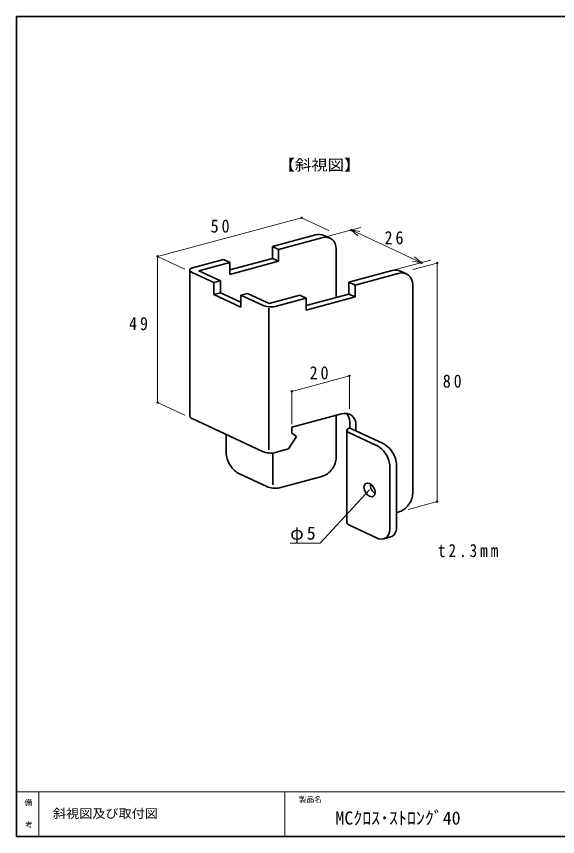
# Model space of a CAD drawing. Units: millimetres on the paper. Extents: x -405 to 405, y -286 to 286.
# Drawn here: x 15.5 to 197, y -286 to -11 of the extents above; entities that cross this region are included whole.
import ezdxf
from ezdxf.enums import TextEntityAlignment as Align

# ---------------------------------------------------------------- set-up
doc = ezdxf.new("R2010")
doc.units = ezdxf.units.MM
doc.header["$PDMODE"] = 32
doc.header["$PDSIZE"] = 0.5
for name, color, linetype, lineweight in [('0-5_本体', 7, 'Continuous', 35), ('0-8_基準線', 4, 'Continuous', 18), ('F-0_図面枠', 4, 'Continuous', 18), ('F-2_文字1', 4, 'Continuous', 18)]:
    doc.layers.add(name, color=color, linetype=linetype, lineweight=lineweight)
doc.layers.add('F-3_文字2', color=7, linetype='Continuous')
doc.styles.add('ＭＳ ゴシック', font='')
doc.styles.get('ＭＳ ゴシック').set_extended_font_data('MS Gothic')

msp = doc.modelspace()

# ---------------------------------------------------------------- linework, layer by layer
at = {"layer": '0-5_本体'}
for p, q in [((101.369, -88.135), (115.858, -84.252)), ((101.369, -88.135), (115.858, -84.252)), ((103.453, -89.107), (117.942, -85.224)), ((103.453, -89.107), (117.942, -85.224)), ((118.639, -84.43), (120.724, -85.402)), ((118.639, -84.43), (120.724, -85.402)), ((101.369, -88.135), (101.369, -92.135)), ((101.369, -88.135), (103.453, -89.107)), ((101.369, -88.135), (101.369, -92.135)), ((101.369, -88.135), (103.453, -89.107)), ((103.453, -89.107), (103.453, -93.107)), ((103.453, -89.107), (103.453, -93.107)), ((122.772, -88.93), (122.772, -105.232)), ((122.772, -88.93), (122.772, -105.232)), ((74.613, -95.304), (84.948, -92.535)), ((74.613, -95.304), (84.948, -92.535)), ((87.033, -95.976), (101.369, -92.135)), ((87.033, -95.976), (101.369, -92.135)), ((87.033, -97.507), (103.453, -93.107)), ((87.033, -97.507), (103.453, -93.107)), ((103.453, -93.107), (101.369, -92.135)), ((103.453, -93.107), (101.369, -92.135)), ((73.655, -145.046), (73.655, -96.046)), ((73.655, -145.046), (73.655, -96.046)), ((76.697, -96.276), (87.033, -93.507)), ((76.697, -96.276), (87.033, -93.507)), ((127.017, -100.095), (141.506, -96.212)), ((127.017, -100.095), (141.506, -96.212)), ((81.726, -100.252), (74.476, -96.871)), ((81.726, -100.252), (74.476, -96.871)), ((83.948, -99.657), (76.697, -96.276)), ((83.948, -99.657), (76.697, -96.276)), ((129.102, -101.067), (143.591, -97.185)), ((129.102, -101.067), (143.591, -97.185)), ((144.288, -96.39), (146.372, -97.362)), ((144.288, -96.39), (146.372, -97.362)), ((81.726, -100.252), (83.948, -99.657)), ((81.726, -100.252), (83.948, -99.657)), ((81.726, -100.252), (81.726, -104.252)), ((81.726, -100.252), (81.726, -104.252)), ((83.948, -99.657), (83.948, -103.657)), ((83.948, -99.657), (83.948, -103.657)), ((127.017, -100.095), (127.017, -104.095)), ((127.017, -100.095), (129.102, -101.067)), ((127.017, -100.095), (127.017, -104.095)), ((127.017, -100.095), (129.102, -101.067)), ((129.102, -101.067), (129.102, -105.067)), ((129.102, -101.067), (129.102, -105.067)), ((148.42, -100.89), (148.42, -170.925)), ((148.42, -100.89), (148.42, -170.925)), ((81.726, -104.252), (83.948, -103.657)), ((81.726, -104.252), (83.948, -103.657)), ((90.789, -108.478), (81.726, -104.252)), ((90.789, -108.478), (81.726, -104.252)), ((83.948, -103.657), (90.789, -106.847)), ((83.948, -103.657), (90.789, -106.847)), ((90.789, -104.478), (93.011, -103.883)), ((90.789, -104.478), (93.011, -103.883)), ((90.789, -104.478), (90.789, -108.478)), ((98.051, -107.865), (90.789, -104.478)), ((90.789, -104.478), (90.789, -108.478)), ((98.051, -107.865), (90.789, -104.478)), ((100.261, -107.264), (93.011, -103.883)), ((100.261, -107.264), (93.011, -103.883)), ((100.261, -107.264), (110.597, -104.495)), ((100.261, -107.264), (110.597, -104.495)), ((112.681, -107.936), (127.017, -104.095)), ((112.681, -107.936), (127.017, -104.095)), ((129.102, -105.067), (127.017, -104.095)), ((129.102, -105.067), (127.017, -104.095)), ((102.333, -108.239), (112.681, -105.467)), ((102.333, -108.239), (112.681, -105.467)), ((112.681, -109.467), (129.102, -105.067)), ((112.681, -109.467), (129.102, -105.067)), ((100.124, -108.831), (100.124, -156.301)), ((100.124, -108.831), (100.124, -156.301)), ((107.851, -148.761), (124.562, -144.283)), ((107.851, -148.761), (124.562, -144.283)), ((122.772, -144.763), (122.772, -158.965)), ((122.772, -144.763), (122.772, -158.965)), ((98.051, -156.865), (74.476, -145.871)), ((98.051, -156.865), (74.476, -145.871)), ((129.392, -149.989), (129.392, -147.989)), ((129.392, -149.989), (129.392, -147.989)), ((85.842, -151.172), (85.842, -157.313)), ((85.842, -151.172), (85.842, -157.313)), ((107.851, -148.761), (107.851, -150.761)), ((107.851, -148.761), (107.851, -150.761)), ((107.851, -150.761), (109.498, -151.896)), ((107.851, -150.761), (109.498, -151.896)), ((126.349, -149.759), (126.349, -180.759)), ((126.349, -149.759), (126.349, -180.759)), ((127.17, -150.584), (136.275, -154.83)), ((127.17, -150.584), (136.275, -154.83)), ((129.392, -149.989), (127.307, -149.017)), ((129.392, -149.989), (127.307, -149.017)), ((129.392, -149.989), (138.496, -154.235)), ((129.392, -149.989), (138.496, -154.235)), ((109.498, -151.896), (106.806, -156.041)), ((109.498, -151.896), (106.806, -156.041)), ((102.333, -157.239), (106.806, -156.041)), ((102.333, -157.239), (106.806, -156.041)), ((101.521, -157.457), (101.521, -168.005)), ((101.521, -157.457), (101.521, -168.005)), ((140.765, -161.878), (140.765, -182.924)), ((140.765, -161.878), (140.765, -182.924)), ((142.986, -161.283), (142.986, -182.328)), ((142.986, -161.283), (142.986, -182.328)), ((90.374, -164.426), (99.449, -168.658)), ((90.374, -164.426), (99.449, -168.658)), ((103.731, -169.032), (117.976, -165.215)), ((103.731, -169.032), (117.976, -165.215)), ((142.986, -177.346), (143.624, -177.176)), ((142.986, -177.346), (143.624, -177.176)), ((127.17, -181.584), (136.233, -185.811)), ((127.17, -181.584), (136.233, -185.811)), ((140.951, -185.54), (138.73, -186.135)), ((140.951, -185.54), (138.73, -186.135))]:
    msp.add_line(p, q, dxfattribs=at)
for points in [[(84.948, -92.535), (87.033, -93.507), (87.033, -97.507)], [(84.948, -92.535), (87.033, -93.507), (87.033, -97.507)], [(110.597, -104.495), (112.681, -105.467), (112.681, -109.467)], [(110.597, -104.495), (112.681, -105.467), (112.681, -109.467)], [(127.307, -149.017), (127.32, -149.014), (127.32, -147.014)], [(127.307, -149.017), (127.32, -149.014), (127.32, -147.014)]]:
    msp.add_lwpolyline(points, dxfattribs=at)
for centre, major_axis, ratio, start_param, end_param in [((115.858, -89.252), (3.409, 4.443), 0.77, 0.1682359, 0.7906144), ((115.858, -89.252), (3.409, 4.443), 0.77, 0.1682359, 0.7906144), ((117.942, -90.224), (3.409, 4.443), 0.77, 5.4925709, 7.0737997), ((76.697, -96.276), (-3.041, 0.266), 0.365, 5.4935493, 7.0728214), ((76.697, -96.276), (-3.041, 0.266), 0.365, 5.4935493, 7.0728214), ((141.506, -101.212), (3.409, 4.443), 0.77, 0.1682359, 0.7906144), ((141.506, -101.212), (3.409, 4.443), 0.77, 0.1682359, 0.7906144), ((143.591, -102.185), (3.409, 4.443), 0.77, 5.4925709, 7.0737997), ((143.591, -102.185), (3.409, 4.443), 0.77, 5.4925709, 7.0737997), ((100.261, -107.264), (-3.041, 0.266), 0.365, 0.7839855, 2.3576071), ((100.261, -107.264), (-3.041, 0.266), 0.365, 0.7839855, 2.3576071), ((76.697, -145.276), (-3.041, 0.266), 0.365, 0.0315942, 0.7896361), ((76.697, -145.276), (-3.041, 0.266), 0.365, 0.0315942, 0.7896361), ((124.562, -149.283), (3.409, 4.443), 0.77, 5.4925709, 7.0737997), ((124.562, -149.283), (3.409, 4.443), 0.77, 5.4925709, 7.0737997), ((122.49, -148.308), (3.409, 4.443), 0.77, 5.4925709, 6.1831866), ((122.49, -148.308), (3.409, 4.443), 0.77, 5.4925709, 6.1831866), ((129.392, -149.989), (-3.041, 0.266), 0.365, 5.4935493, 7.0728214), ((129.392, -149.989), (-3.041, 0.266), 0.365, 5.4935493, 7.0728214), ((136.233, -159.811), (-3.197, 5.018), 0.64, 3.9246967, 5.5000812), ((136.233, -159.811), (-3.197, 5.018), 0.64, 3.9246967, 5.5000812), ((138.455, -159.215), (-3.197, 5.018), 0.64, 3.9246967, 5.5000812), ((138.455, -159.215), (-3.197, 5.018), 0.64, 3.9246967, 5.5000812), ((90.374, -159.426), (-3.197, 5.018), 0.64, 0.7831041, 2.3584886), ((90.374, -159.426), (-3.197, 5.018), 0.64, 0.7831041, 2.3584886), ((100.261, -156.264), (-3.041, 0.266), 0.365, 0.7839855, 2.3576071), ((100.261, -156.264), (-3.041, 0.266), 0.365, 0.7839855, 2.3576071), ((117.942, -160.224), (3.409, 4.443), 0.77, 3.9252521, 5.4995259), ((101.659, -168.057), (-3.041, 0.266), 0.365, 0.7839855, 2.3576071), ((101.659, -168.057), (-3.041, 0.266), 0.365, 0.7839855, 2.3576071), ((136.189, -169.159), (-1.343, 2.108), 0.64, 0.5753021, 2.168056), ((136.189, -169.159), (-1.343, 2.108), 0.64, 0.5753021, 2.168056), ((143.591, -172.185), (3.409, 4.443), 0.77, 3.9252521, 5.4995259), ((143.591, -172.185), (3.409, 4.443), 0.77, 3.9252521, 5.4995259), ((129.392, -180.989), (-3.041, 0.266), 0.365, 0.0312144, 0.7896361), ((129.392, -180.989), (-3.041, 0.266), 0.365, 0.0312144, 0.7896361), ((136.233, -180.811), (-3.197, 5.018), 0.64, 2.3493122, 3.9338731), ((136.233, -180.811), (-3.197, 5.018), 0.64, 2.3493122, 3.9338731), ((138.455, -180.215), (-3.197, 5.018), 0.64, 2.9419774, 3.9338731), ((138.455, -180.215), (-3.197, 5.018), 0.64, 2.9419774, 3.9338731)]:
    msp.add_ellipse(centre, major_axis=major_axis, ratio=ratio, start_param=start_param, end_param=end_param, dxfattribs=at)
msp.add_ellipse((133.967, -169.754), major_axis=(-1.343, 2.108), ratio=0.64, dxfattribs=at)
msp.add_ellipse((133.967, -169.754), major_axis=(-1.343, 2.108), ratio=0.64, dxfattribs=at)
at = {"layer": '0-8_基準線'}
for p, q in [((62.879, -91.464), (111.175, -78.523)), ((120.309, -82.782), (111.175, -78.523)), ((117.942, -85.224), (130.984, -81.73)), ((127.751, -82.596), (130.706, -83.117)), ((127.751, -82.596), (130.049, -84.524)), ((127.751, -82.596), (151.315, -93.584)), ((72.012, -95.723), (62.879, -91.464)), ((62.879, -91.464), (62.879, -140.464)), ((141.473, -96.221), (154.548, -92.718)), ((151.315, -93.584), (148.361, -93.063)), ((151.315, -93.584), (149.017, -91.656)), ((148.42, -95.89), (156.633, -93.69)), ((156.633, -93.69), (156.633, -173.69)), ((127.17, -142.549), (127.17, -131.548)), ((72.012, -144.723), (62.879, -140.464)), ((146.993, -176.273), (156.633, -173.69))]:
    msp.add_line(p, q, dxfattribs=at)
for points in [[(107.851, -147.726), (107.851, -136.724), (127.17, -131.548)], [(107.327, -187.643), (117.327, -187.643), (133.967, -169.754)]]:
    msp.add_lwpolyline(points, dxfattribs=at)
for p in [(111.175, -78.523), (127.751, -82.596), (62.879, -91.464), (151.315, -93.584), (156.633, -93.69), (127.17, -131.548), (107.851, -136.724), (62.879, -140.464), (156.633, -173.69)]:
    msp.add_point(p, dxfattribs=at)
at = {"layer": 'F-0_図面枠', "color": 7, "lineweight": 35}
for p, q in [((15.5, -11), (405, -11)), ((15.5, -11), (15.5, -286)), ((15.5, -286), (405, -286))]:
    msp.add_line(p, q, dxfattribs=at)
at = {"layer": 'F-0_図面枠'}
for p, q in [((15.5, -271), (405, -271)), ((23, -271), (23, -286)), ((105.5, -271), (105.5, -286))]:
    msp.add_line(p, q, dxfattribs=at)

# ---------------------------------------------------------------- texts
at = {"layer": '0-8_基準線', "color": 7, "style": 'ＭＳ ゴシック', "width": 1.1}
msp.add_text('【斜視図】', height=3.666, dxfattribs=at).set_placement((103.404, -63.736), align=Align.BOTTOM_LEFT)
at = {"layer": '0-8_基準線', "color": 7, "char_height": 4.399, "attachment_point": 7, "style": 'ＭＳ ゴシック'}
for s, insert in [('\\T1.36;\\W0.9;50', (80.637, -83.55)), ('\\T1.36;\\W0.9;26', (138.969, -87.454)), ('\\T1.36;\\W0.9;49', (53.281, -116.256)), ('\\T1.36;\\W0.9;20', (113.838, -132.756)), ('\\T1.36;\\W0.9;80', (158.495, -135.535)), ('\\T1.22;φ5', (107.327, -187.643)), ('\\T1.39;\\W0.85;t2.3mm', (156.89, -192.35))]:
    msp.add_mtext(s, dxfattribs=dict(at, insert=insert))
at = {"layer": 'F-2_文字1', "color": 7, "style": 'ＭＳ ゴシック'}
for s, p in [('備', (18.211, -276.087)), ('製品名', (110.227, -275.002)), ('考', (18.39, -283.51))]:
    msp.add_text(s, height=1.833, dxfattribs=at).set_placement(p, align=Align.BOTTOM_LEFT)
at = {"layer": 'F-3_文字2', "style": 'ＭＳ ゴシック', "width": 1.1}
msp.add_text('斜視図及び取付図', height=2.933, dxfattribs=at).set_placement((27.764, -280.632), align=Align.BOTTOM_LEFT)
at = {"layer": 'F-3_文字2', "style": 'ＭＳ ゴシック'}
msp.add_text('MCｸﾛｽ･ｽﾄﾛﾝｸﾞ40', height=4.399, dxfattribs=at).set_placement((122.501, -283.291), align=Align.BOTTOM_LEFT)

doc.saveas('drawing.dxf')
